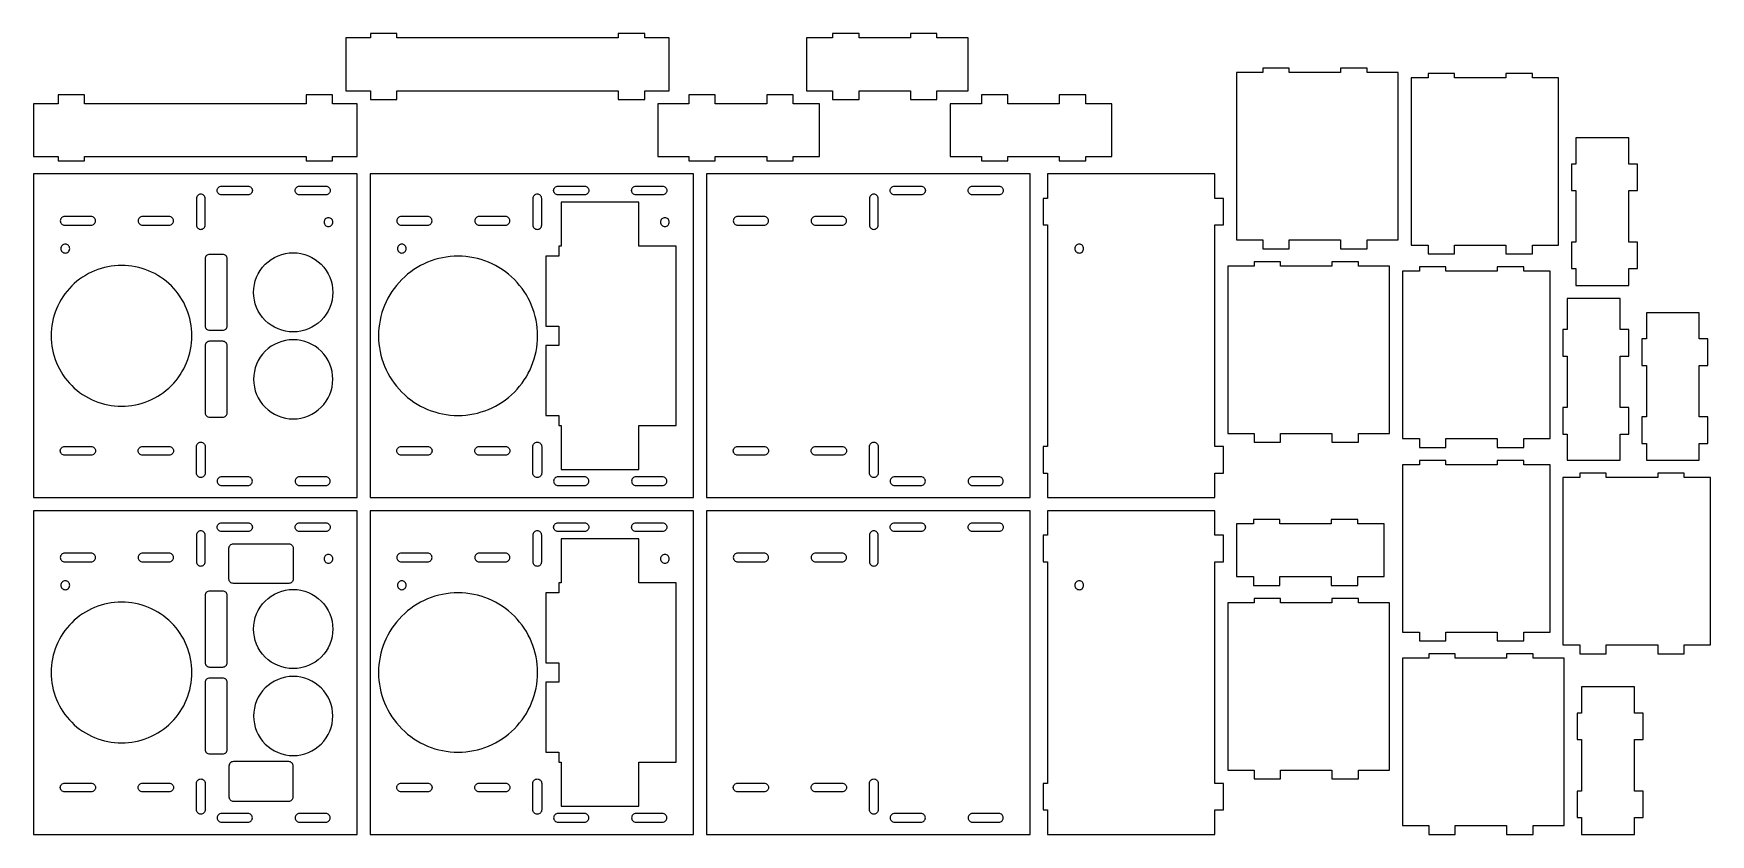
# Model space of a CAD drawing. Extents: x 1.2 to 96.4, y 1.2 to 46.6.
import ezdxf

# ---------------------------------------------------------------- set-up
doc = ezdxf.new("R2010")
doc.units = 0
doc.layers.add('LAYER_1', color=7, linetype='CONTINUOUS')

msp = doc.modelspace()

# ---------------------------------------------------------------- linework, layer by layer
at = {"layer": 'LAYER_1'}
for points in [[(37.274, 46.391), (35.878, 46.391), (35.878, 46.641), (34.378, 46.641), (34.378, 46.391), (21.794, 46.391), (21.794, 46.641), (20.294, 46.641), (20.294, 46.391), (18.899, 46.391), (18.899, 43.391), (20.294, 43.391), (20.294, 42.891), (21.794, 42.891), (21.794, 43.391), (34.378, 43.391), (34.378, 42.891), (35.878, 42.891), (35.878, 43.391), (37.274, 43.391)], [(54.248, 46.391), (52.478, 46.391), (52.478, 46.641), (50.978, 46.641), (50.978, 46.391), (48.052, 46.391), (48.052, 46.641), (46.552, 46.641), (46.552, 46.391), (45.06, 46.391), (45.06, 43.391), (46.552, 43.391), (46.552, 42.891), (48.052, 42.891), (48.052, 43.391), (50.978, 43.391), (50.978, 42.891), (52.478, 42.891), (52.478, 43.391), (54.248, 43.391)], [(78.677, 44.422), (76.908, 44.422), (76.908, 44.672), (75.408, 44.672), (75.408, 44.422), (72.481, 44.422), (72.481, 44.672), (70.981, 44.672), (70.981, 44.422), (69.489, 44.422), (69.489, 34.922), (70.981, 34.922), (70.981, 34.422), (72.481, 34.422), (72.481, 34.922), (75.408, 34.922), (75.408, 34.422), (76.908, 34.422), (76.908, 34.922), (78.677, 34.922)], [(80.373, 44.377), (80.373, 44.127), (79.411, 44.127), (79.411, 34.627), (80.373, 34.627), (80.373, 34.127), (81.873, 34.127), (81.873, 34.627), (84.799, 34.627), (84.799, 34.127), (86.299, 34.127), (86.299, 34.627), (87.791, 34.627), (87.791, 44.127), (86.299, 44.127), (86.299, 44.377), (84.799, 44.377), (84.799, 44.127), (81.873, 44.127), (81.873, 44.377)], [(1.162, 39.656), (2.558, 39.656), (2.558, 39.406), (4.058, 39.406), (4.058, 39.656), (16.642, 39.656), (16.642, 39.406), (18.142, 39.406), (18.142, 39.656), (19.537, 39.656), (19.537, 42.656), (18.142, 42.656), (18.142, 43.156), (16.642, 43.156), (16.642, 42.656), (4.058, 42.656), (4.058, 43.156), (2.558, 43.156), (2.558, 42.656), (1.162, 42.656)], [(36.615, 39.656), (38.384, 39.656), (38.384, 39.406), (39.884, 39.406), (39.884, 39.656), (42.811, 39.656), (42.811, 39.406), (44.311, 39.406), (44.311, 39.656), (45.803, 39.656), (45.803, 42.656), (44.311, 42.656), (44.311, 43.156), (42.811, 43.156), (42.811, 42.656), (39.884, 42.656), (39.884, 43.156), (38.384, 43.156), (38.384, 42.656), (36.615, 42.656)], [(53.229, 39.656), (54.999, 39.656), (54.999, 39.406), (56.499, 39.406), (56.499, 39.656), (59.425, 39.656), (59.425, 39.406), (60.925, 39.406), (60.925, 39.656), (62.417, 39.656), (62.417, 42.656), (60.925, 42.656), (60.925, 43.156), (59.425, 43.156), (59.425, 42.656), (56.499, 42.656), (56.499, 43.156), (54.999, 43.156), (54.999, 42.656), (53.229, 42.656)], [(91.775, 32.335), (91.775, 33.297), (92.275, 33.297), (92.275, 34.797), (91.775, 34.797), (91.775, 37.724), (92.275, 37.724), (92.275, 39.224), (91.775, 39.224), (91.775, 40.715), (88.775, 40.715), (88.775, 39.224), (88.525, 39.224), (88.525, 37.724), (88.775, 37.724), (88.775, 34.797), (88.525, 34.797), (88.525, 33.297), (88.775, 33.297), (88.775, 32.335)], [(1.162, 38.668), (1.162, 20.293), (19.537, 20.293), (19.537, 38.668)], [(20.277, 38.668), (20.277, 20.293), (38.652, 20.293), (38.652, 38.668)], [(39.391, 38.668), (39.391, 20.293), (57.766, 20.293), (57.766, 38.668)], [(58.505, 37.273), (58.505, 35.773), (58.755, 35.773), (58.755, 23.189), (58.505, 23.189), (58.505, 21.689), (58.755, 21.689), (58.755, 20.293), (68.255, 20.293), (68.255, 21.689), (68.755, 21.689), (68.755, 23.189), (68.255, 23.189), (68.255, 35.773), (68.755, 35.773), (68.755, 37.273), (68.255, 37.273), (68.255, 38.668), (58.755, 38.668), (58.755, 37.273)], [(78.185, 33.438), (76.415, 33.438), (76.415, 33.688), (74.915, 33.688), (74.915, 33.438), (71.989, 33.438), (71.989, 33.688), (70.489, 33.688), (70.489, 33.438), (68.997, 33.438), (68.997, 23.938), (70.489, 23.938), (70.489, 23.438), (71.989, 23.438), (71.989, 23.938), (74.915, 23.938), (74.915, 23.438), (76.415, 23.438), (76.415, 23.938), (78.185, 23.938)], [(79.881, 33.393), (79.881, 33.143), (78.918, 33.143), (78.918, 23.643), (79.881, 23.643), (79.881, 23.143), (81.381, 23.143), (81.381, 23.643), (84.307, 23.643), (84.307, 23.143), (85.807, 23.143), (85.807, 23.643), (87.299, 23.643), (87.299, 33.143), (85.807, 33.143), (85.807, 33.393), (84.307, 33.393), (84.307, 33.143), (81.381, 33.143), (81.381, 33.393)], [(88.283, 31.601), (88.283, 29.832), (88.033, 29.832), (88.033, 28.332), (88.283, 28.332), (88.283, 25.406), (88.033, 25.406), (88.033, 23.906), (88.283, 23.906), (88.283, 22.414), (91.283, 22.414), (91.283, 23.906), (91.783, 23.906), (91.783, 25.406), (91.283, 25.406), (91.283, 28.332), (91.783, 28.332), (91.783, 29.832), (91.283, 29.832), (91.283, 31.601)], [(95.771, 22.414), (95.771, 23.376), (96.271, 23.376), (96.271, 24.876), (95.771, 24.876), (95.771, 27.802), (96.271, 27.802), (96.271, 29.302), (95.771, 29.302), (95.771, 30.794), (92.771, 30.794), (92.771, 29.302), (92.521, 29.302), (92.521, 27.802), (92.771, 27.802), (92.771, 24.876), (92.521, 24.876), (92.521, 23.376), (92.771, 23.376), (92.771, 22.414)], [(79.881, 22.408), (79.881, 22.158), (78.918, 22.158), (78.918, 12.658), (79.881, 12.658), (79.881, 12.158), (81.381, 12.158), (81.381, 12.658), (84.307, 12.658), (84.307, 12.158), (85.807, 12.158), (85.807, 12.658), (87.299, 12.658), (87.299, 22.158), (85.807, 22.158), (85.807, 22.408), (84.307, 22.408), (84.307, 22.158), (81.381, 22.158), (81.381, 22.408)], [(88.995, 21.68), (88.995, 21.43), (88.033, 21.43), (88.033, 11.93), (88.995, 11.93), (88.995, 11.43), (90.495, 11.43), (90.495, 11.93), (93.421, 11.93), (93.421, 11.43), (94.921, 11.43), (94.921, 11.93), (96.413, 11.93), (96.413, 21.43), (94.921, 21.43), (94.921, 21.68), (93.421, 21.68), (93.421, 21.43), (90.495, 21.43), (90.495, 21.68)], [(1.162, 19.554), (1.162, 1.179), (19.537, 1.179), (19.537, 19.554)], [(20.277, 19.554), (20.277, 1.179), (38.652, 1.179), (38.652, 19.554)], [(39.391, 19.554), (39.391, 1.179), (57.766, 1.179), (57.766, 19.554)], [(58.505, 18.159), (58.505, 16.659), (58.755, 16.659), (58.755, 4.075), (58.505, 4.075), (58.505, 2.575), (58.755, 2.575), (58.755, 1.179), (68.255, 1.179), (68.255, 2.575), (68.755, 2.575), (68.755, 4.075), (68.255, 4.075), (68.255, 16.659), (68.755, 16.659), (68.755, 18.159), (68.255, 18.159), (68.255, 19.554), (58.755, 19.554), (58.755, 18.159)], [(69.489, 15.812), (70.452, 15.812), (70.452, 15.312), (71.952, 15.312), (71.952, 15.812), (74.878, 15.812), (74.878, 15.312), (76.378, 15.312), (76.378, 15.812), (77.87, 15.812), (77.87, 18.812), (76.378, 18.812), (76.378, 19.062), (74.878, 19.062), (74.878, 18.812), (71.952, 18.812), (71.952, 19.062), (70.452, 19.062), (70.452, 18.812), (69.489, 18.812)], [(78.185, 14.324), (76.415, 14.324), (76.415, 14.574), (74.915, 14.574), (74.915, 14.324), (71.989, 14.324), (71.989, 14.574), (70.489, 14.574), (70.489, 14.324), (68.997, 14.324), (68.997, 4.824), (70.489, 4.824), (70.489, 4.324), (71.989, 4.324), (71.989, 4.824), (74.915, 4.824), (74.915, 4.324), (76.415, 4.324), (76.415, 4.824), (78.185, 4.824)], [(88.106, 11.174), (86.337, 11.174), (86.337, 11.424), (84.837, 11.424), (84.837, 11.174), (81.91, 11.174), (81.91, 11.424), (80.41, 11.424), (80.41, 11.174), (78.918, 11.174), (78.918, 1.674), (80.41, 1.674), (80.41, 1.174), (81.91, 1.174), (81.91, 1.674), (84.837, 1.674), (84.837, 1.174), (86.337, 1.174), (86.337, 1.674), (88.106, 1.674)], [(92.09, 1.173), (92.09, 2.136), (92.59, 2.136), (92.59, 3.636), (92.09, 3.636), (92.09, 6.562), (92.59, 6.562), (92.59, 8.062), (92.09, 8.062), (92.09, 9.554), (89.09, 9.554), (89.09, 8.062), (88.84, 8.062), (88.84, 6.562), (89.09, 6.562), (89.09, 3.636), (88.84, 3.636), (88.84, 2.136), (89.09, 2.136), (89.09, 1.173)]]:
    msp.add_lwpolyline(points, close=True, dxfattribs=at)
for points in [[(10.662, 37.523, 0.414214), (10.412, 37.273), (10.412, 35.773, 0.414214), (10.662, 35.523, 0.414214), (10.912, 35.773), (10.912, 37.273, 0.414214)], [(13.342, 37.981, -0.414214), (13.592, 37.731, -0.414214), (13.342, 37.481), (11.842, 37.481, -0.414214), (11.592, 37.731, -0.414214), (11.842, 37.981)], [(17.768, 37.981, -0.414214), (18.018, 37.731, -0.414214), (17.768, 37.481), (16.268, 37.481, -0.414214), (16.018, 37.731, -0.414214), (16.268, 37.981)], [(29.777, 37.523, 0.414214), (29.527, 37.273), (29.527, 35.773, 0.414214), (29.777, 35.523, 0.414214), (30.027, 35.773), (30.027, 37.273, 0.414214)], [(32.456, 37.981, -0.414214), (32.706, 37.731, -0.414214), (32.456, 37.481), (30.956, 37.481, -0.414214), (30.706, 37.731, -0.414214), (30.956, 37.981)], [(36.882, 37.981, -0.414214), (37.132, 37.731, -0.414214), (36.882, 37.481), (35.382, 37.481, -0.414214), (35.132, 37.731, -0.414214), (35.382, 37.981)], [(48.891, 37.523, 0.414214), (48.641, 37.273), (48.641, 35.773, 0.414214), (48.891, 35.523, 0.414214), (49.141, 35.773), (49.141, 37.273, 0.414214)], [(51.57, 37.981, -0.414214), (51.82, 37.731, -0.414214), (51.57, 37.481), (50.07, 37.481, -0.414214), (49.82, 37.731, -0.414214), (50.07, 37.981)], [(55.997, 37.981, -0.414214), (56.247, 37.731, -0.414214), (55.997, 37.481), (54.497, 37.481, -0.414214), (54.247, 37.731, -0.414214), (54.497, 37.981)], [(2.932, 36.259, 0.414214), (2.682, 36.009, 0.414214), (2.932, 35.759), (4.432, 35.759, 0.414214), (4.682, 36.009, 0.414214), (4.432, 36.259)], [(7.358, 36.259, 0.414214), (7.108, 36.009, 0.414214), (7.358, 35.759), (8.858, 35.759, 0.414214), (9.108, 36.009, 0.414214), (8.858, 36.259)], [(22.046, 36.259, 0.414214), (21.796, 36.009, 0.414214), (22.046, 35.759), (23.546, 35.759, 0.414214), (23.796, 36.009, 0.414214), (23.546, 36.259)], [(26.472, 36.259, 0.414214), (26.222, 36.009, 0.414214), (26.472, 35.759), (27.972, 35.759, 0.414214), (28.222, 36.009, 0.414214), (27.972, 36.259)], [(31.132, 22.043), (31.132, 22.023), (31.132, 21.898), (35.547, 21.898), (35.547, 22.043), (35.547, 24.398), (37.672, 24.398), (37.672, 24.523), (37.672, 24.543), (37.672, 34.418), (37.672, 34.438), (37.672, 34.563), (35.547, 34.563), (35.547, 36.918), (35.547, 36.938), (35.547, 37.063), (31.132, 37.063), (31.132, 36.918), (31.132, 34.563), (31.007, 34.563), (31.007, 34.438), (31.007, 34.418), (31.007, 34.001), (30.257, 34.001), (30.257, 33.876), (30.257, 33.856), (30.257, 30.043, 0.414214), (30.277, 30.023), (31.007, 30.023), (31.007, 28.938), (30.277, 28.938, 0.414214), (30.257, 28.918), (30.257, 25.106), (30.257, 25.086), (30.257, 24.961), (31.007, 24.961), (31.007, 24.543), (31.007, 24.523), (31.007, 24.398), (31.132, 24.398)], [(41.16, 36.259, 0.414214), (40.91, 36.009, 0.414214), (41.16, 35.759), (42.66, 35.759, 0.414214), (42.91, 36.009, 0.414214), (42.66, 36.259)], [(45.586, 36.259, 0.414214), (45.336, 36.009, 0.414214), (45.586, 35.759), (47.086, 35.759, 0.414214), (47.336, 36.009, 0.414214), (47.086, 36.259)], [(17.912, 36.187, 0.414214), (17.662, 35.937, 0.414214), (17.912, 35.687, 0.414214), (18.162, 35.937, 0.414214)], [(37.026, 36.187, 0.414214), (36.776, 35.937, 0.414214), (37.026, 35.687, 0.414214), (37.276, 35.937, 0.414214)], [(2.966, 34.682, 0.414214), (2.716, 34.432, 0.414214), (2.966, 34.182, 0.414214), (3.216, 34.432, 0.414214)], [(22.081, 34.682, 0.414214), (21.831, 34.432, 0.414214), (22.081, 34.182, 0.414214), (22.331, 34.432, 0.414214)], [(60.559, 34.682, 0.414214), (60.309, 34.432, 0.414214), (60.559, 34.182, 0.414214), (60.809, 34.432, 0.414214)], [(10.162, 29.481, 0.414214), (6.162, 33.481, 0.414214), (2.162, 29.481, 0.414214), (6.162, 25.481, 0.414214)], [(10.912, 30.043, 0.414214), (11.162, 29.793), (11.912, 29.793, 0.414214), (12.162, 30.043), (12.162, 33.856, 0.414214), (11.912, 34.106), (11.162, 34.106, 0.414214), (10.912, 33.856)], [(18.163, 31.949, -0.414214), (15.913, 29.699, -0.414214), (13.663, 31.949, -0.414214), (15.913, 34.199, -0.414214)], [(25.277, 34.001, 0.414214), (20.757, 29.481, 0.414214), (25.277, 24.961, 0.414214), (29.797, 29.481, 0.414214)], [(10.912, 28.918), (10.912, 25.106, 0.414214), (11.162, 24.856), (11.912, 24.856, 0.414214), (12.162, 25.106), (12.162, 28.918, 0.414214), (11.912, 29.168), (11.162, 29.168, 0.414214)], [(18.163, 27.012, 0.414214), (15.913, 29.262, 0.414214), (13.663, 27.012, 0.414214), (15.913, 24.762, 0.414214)], [(2.932, 22.702, -0.414214), (2.682, 22.952, -0.414214), (2.932, 23.202), (4.432, 23.202, -0.414214), (4.682, 22.952, -0.414214), (4.432, 22.702)], [(7.358, 22.702, -0.414214), (7.108, 22.952, -0.414214), (7.358, 23.202), (8.858, 23.202, -0.414214), (9.108, 22.952, -0.414214), (8.858, 22.702)], [(10.662, 21.439, -0.414214), (10.412, 21.689), (10.412, 23.189, -0.414214), (10.662, 23.439, -0.414214), (10.912, 23.189), (10.912, 21.689, -0.414214)], [(22.046, 22.702, -0.414214), (21.796, 22.952, -0.414214), (22.046, 23.202), (23.546, 23.202, -0.414214), (23.796, 22.952, -0.414214), (23.546, 22.702)], [(26.472, 22.702, -0.414214), (26.222, 22.952, -0.414214), (26.472, 23.202), (27.972, 23.202, -0.414214), (28.222, 22.952, -0.414214), (27.972, 22.702)], [(29.777, 21.439, -0.414214), (29.527, 21.689), (29.527, 23.189, -0.414214), (29.777, 23.439, -0.414214), (30.027, 23.189), (30.027, 21.689, -0.414214)], [(41.16, 22.702, -0.414214), (40.91, 22.952, -0.414214), (41.16, 23.202), (42.66, 23.202, -0.414214), (42.91, 22.952, -0.414214), (42.66, 22.702)], [(45.586, 22.702, -0.414214), (45.336, 22.952, -0.414214), (45.586, 23.202), (47.086, 23.202, -0.414214), (47.336, 22.952, -0.414214), (47.086, 22.702)], [(48.891, 21.439, -0.414214), (48.641, 21.689), (48.641, 23.189, -0.414214), (48.891, 23.439, -0.414214), (49.141, 23.189), (49.141, 21.689, -0.414214)], [(13.342, 20.98, 0.414214), (13.592, 21.23, 0.414214), (13.342, 21.48), (11.842, 21.48, 0.414214), (11.592, 21.23, 0.414214), (11.842, 20.98)], [(17.768, 20.98, 0.414214), (18.018, 21.23, 0.414214), (17.768, 21.48), (16.268, 21.48, 0.414214), (16.018, 21.23, 0.414214), (16.268, 20.98)], [(32.456, 20.98, 0.414214), (32.706, 21.23, 0.414214), (32.456, 21.48), (30.956, 21.48, 0.414214), (30.706, 21.23, 0.414214), (30.956, 20.98)], [(36.882, 20.98, 0.414214), (37.132, 21.23, 0.414214), (36.882, 21.48), (35.382, 21.48, 0.414214), (35.132, 21.23, 0.414214), (35.382, 20.98)], [(51.57, 20.98, 0.414214), (51.82, 21.23, 0.414214), (51.57, 21.48), (50.07, 21.48, 0.414214), (49.82, 21.23, 0.414214), (50.07, 20.98)], [(55.997, 20.98, 0.414214), (56.247, 21.23, 0.414214), (55.997, 21.48), (54.497, 21.48, 0.414214), (54.247, 21.23, 0.414214), (54.497, 20.98)], [(10.662, 18.409, 0.414214), (10.412, 18.159), (10.412, 16.659, 0.414214), (10.662, 16.409, 0.414214), (10.912, 16.659), (10.912, 18.159, 0.414214)], [(13.342, 18.867, -0.414214), (13.592, 18.617, -0.414214), (13.342, 18.367), (11.842, 18.367, -0.414214), (11.592, 18.617, -0.414214), (11.842, 18.867)], [(17.768, 18.867, -0.414214), (18.018, 18.617, -0.414214), (17.768, 18.367), (16.268, 18.367, -0.414214), (16.018, 18.617, -0.414214), (16.268, 18.867)], [(29.777, 18.409, 0.414214), (29.527, 18.159), (29.527, 16.659, 0.414214), (29.777, 16.409, 0.414214), (30.027, 16.659), (30.027, 18.159, 0.414214)], [(32.456, 18.867, -0.414214), (32.706, 18.617, -0.414214), (32.456, 18.367), (30.956, 18.367, -0.414214), (30.706, 18.617, -0.414214), (30.956, 18.867)], [(36.882, 18.867, -0.414214), (37.132, 18.617, -0.414214), (36.882, 18.367), (35.382, 18.367, -0.414214), (35.132, 18.617, -0.414214), (35.382, 18.867)], [(48.891, 18.409, 0.414214), (48.641, 18.159), (48.641, 16.659, 0.414214), (48.891, 16.409, 0.414214), (49.141, 16.659), (49.141, 18.159, 0.414214)], [(51.57, 18.867, -0.414214), (51.82, 18.617, -0.414214), (51.57, 18.367), (50.07, 18.367, -0.414214), (49.82, 18.617, -0.414214), (50.07, 18.867)], [(55.997, 18.867, -0.414214), (56.247, 18.617, -0.414214), (55.997, 18.367), (54.497, 18.367, -0.414214), (54.247, 18.617, -0.414214), (54.497, 18.867)], [(12.263, 17.425, -0.414214), (12.513, 17.675), (15.663, 17.675, -0.414214), (15.913, 17.425), (15.913, 15.675, -0.414214), (15.663, 15.425), (12.513, 15.425, -0.414214), (12.263, 15.675)], [(31.132, 2.929), (31.132, 2.909), (31.132, 2.784), (35.547, 2.784), (35.547, 2.929), (35.547, 5.284), (37.672, 5.284), (37.672, 5.409), (37.672, 5.429), (37.672, 15.304), (37.672, 15.324), (37.672, 15.449), (35.547, 15.449), (35.547, 17.804), (35.547, 17.824), (35.547, 17.949), (31.132, 17.949), (31.132, 17.804), (31.132, 15.449), (31.007, 15.449), (31.007, 15.324), (31.007, 15.304), (31.007, 14.887), (30.257, 14.887), (30.257, 14.762), (30.257, 14.742), (30.257, 10.929, 0.414214), (30.277, 10.909), (31.007, 10.909), (31.007, 9.824), (30.277, 9.824, 0.414214), (30.257, 9.804), (30.257, 5.992), (30.257, 5.972), (30.257, 5.847), (31.007, 5.847), (31.007, 5.429), (31.007, 5.409), (31.007, 5.284), (31.132, 5.284)], [(2.932, 17.145, 0.414214), (2.682, 16.895, 0.414214), (2.932, 16.645), (4.432, 16.645, 0.414214), (4.682, 16.895, 0.414214), (4.432, 17.145)], [(7.358, 17.145, 0.414214), (7.108, 16.895, 0.414214), (7.358, 16.645), (8.858, 16.645, 0.414214), (9.108, 16.895, 0.414214), (8.858, 17.145)], [(17.912, 17.073, 0.414214), (17.662, 16.823, 0.414214), (17.912, 16.573, 0.414214), (18.162, 16.823, 0.414214)], [(22.046, 17.145, 0.414214), (21.796, 16.895, 0.414214), (22.046, 16.645), (23.546, 16.645, 0.414214), (23.796, 16.895, 0.414214), (23.546, 17.145)], [(26.472, 17.145, 0.414214), (26.222, 16.895, 0.414214), (26.472, 16.645), (27.972, 16.645, 0.414214), (28.222, 16.895, 0.414214), (27.972, 17.145)], [(37.026, 17.073, 0.414214), (36.776, 16.823, 0.414214), (37.026, 16.573, 0.414214), (37.276, 16.823, 0.414214)], [(41.16, 17.145, 0.414214), (40.91, 16.895, 0.414214), (41.16, 16.645), (42.66, 16.645, 0.414214), (42.91, 16.895, 0.414214), (42.66, 17.145)], [(45.586, 17.145, 0.414214), (45.336, 16.895, 0.414214), (45.586, 16.645), (47.086, 16.645, 0.414214), (47.336, 16.895, 0.414214), (47.086, 17.145)], [(2.966, 15.567, 0.414214), (2.716, 15.317, 0.414214), (2.966, 15.067, 0.414214), (3.216, 15.317, 0.414214)], [(22.081, 15.567, 0.414214), (21.831, 15.317, 0.414214), (22.081, 15.067, 0.414214), (22.331, 15.317, 0.414214)], [(60.559, 15.567, 0.414214), (60.309, 15.317, 0.414214), (60.559, 15.067, 0.414214), (60.809, 15.317, 0.414214)], [(10.162, 10.367, 0.414214), (6.162, 14.367, 0.414214), (2.162, 10.367, 0.414214), (6.162, 6.367, 0.414214)], [(11.912, 14.992), (11.162, 14.992, 0.414214), (10.912, 14.742), (10.912, 10.929, 0.414214), (11.162, 10.679), (11.912, 10.679, 0.414214), (12.162, 10.929), (12.162, 14.742, 0.414214)], [(18.163, 12.835, -0.414214), (15.913, 10.585, -0.414214), (13.663, 12.835, -0.414214), (15.913, 15.085, -0.414214)], [(25.277, 14.887, 0.414214), (20.757, 10.367, 0.414214), (25.277, 5.847, 0.414214), (29.797, 10.367, 0.414214)], [(11.162, 10.054, 0.414214), (10.912, 9.804), (10.912, 5.992, 0.414214), (11.162, 5.742), (11.912, 5.742, 0.414214), (12.162, 5.992), (12.162, 9.804, 0.414214), (11.912, 10.054)], [(18.163, 7.898, 0.414214), (15.913, 10.148, 0.414214), (13.663, 7.898, 0.414214), (15.913, 5.648, 0.414214)], [(12.263, 3.308, 0.414214), (12.513, 3.058), (15.663, 3.058, 0.414214), (15.913, 3.308), (15.913, 5.058, 0.414214), (15.663, 5.308), (12.513, 5.308, 0.414214), (12.263, 5.058)], [(2.932, 3.588, -0.414214), (2.682, 3.838, -0.414214), (2.932, 4.088), (4.432, 4.088, -0.414214), (4.682, 3.838, -0.414214), (4.432, 3.588)], [(7.358, 3.588, -0.414214), (7.108, 3.838, -0.414214), (7.358, 4.088), (8.858, 4.088, -0.414214), (9.108, 3.838, -0.414214), (8.858, 3.588)], [(10.662, 2.325, -0.414214), (10.412, 2.575), (10.412, 4.075, -0.414214), (10.662, 4.325, -0.414214), (10.912, 4.075), (10.912, 2.575, -0.414214)], [(22.046, 3.588, -0.414214), (21.796, 3.838, -0.414214), (22.046, 4.088), (23.546, 4.088, -0.414214), (23.796, 3.838, -0.414214), (23.546, 3.588)], [(26.472, 3.588, -0.414214), (26.222, 3.838, -0.414214), (26.472, 4.088), (27.972, 4.088, -0.414214), (28.222, 3.838, -0.414214), (27.972, 3.588)], [(29.777, 2.325, -0.414214), (29.527, 2.575), (29.527, 4.075, -0.414214), (29.777, 4.325, -0.414214), (30.027, 4.075), (30.027, 2.575, -0.414214)], [(41.16, 3.588, -0.414214), (40.91, 3.838, -0.414214), (41.16, 4.088), (42.66, 4.088, -0.414214), (42.91, 3.838, -0.414214), (42.66, 3.588)], [(45.586, 3.588, -0.414214), (45.336, 3.838, -0.414214), (45.586, 4.088), (47.086, 4.088, -0.414214), (47.336, 3.838, -0.414214), (47.086, 3.588)], [(48.891, 2.325, -0.414214), (48.641, 2.575), (48.641, 4.075, -0.414214), (48.891, 4.325, -0.414214), (49.141, 4.075), (49.141, 2.575, -0.414214)], [(13.342, 1.866, 0.414214), (13.592, 2.116, 0.414214), (13.342, 2.366), (11.842, 2.366, 0.414214), (11.592, 2.116, 0.414214), (11.842, 1.866)], [(17.768, 1.866, 0.414214), (18.018, 2.116, 0.414214), (17.768, 2.366), (16.268, 2.366, 0.414214), (16.018, 2.116, 0.414214), (16.268, 1.866)], [(32.456, 1.866, 0.414214), (32.706, 2.116, 0.414214), (32.456, 2.366), (30.956, 2.366, 0.414214), (30.706, 2.116, 0.414214), (30.956, 1.866)], [(36.882, 1.866, 0.414214), (37.132, 2.116, 0.414214), (36.882, 2.366), (35.382, 2.366, 0.414214), (35.132, 2.116, 0.414214), (35.382, 1.866)], [(51.57, 1.866, 0.414214), (51.82, 2.116, 0.414214), (51.57, 2.366), (50.07, 2.366, 0.414214), (49.82, 2.116, 0.414214), (50.07, 1.866)], [(55.997, 1.866, 0.414214), (56.247, 2.116, 0.414214), (55.997, 2.366), (54.497, 2.366, 0.414214), (54.247, 2.116, 0.414214), (54.497, 1.866)]]:
    msp.add_lwpolyline(points, format="xyb", close=True, dxfattribs=at)

doc.saveas('drawing.dxf')
